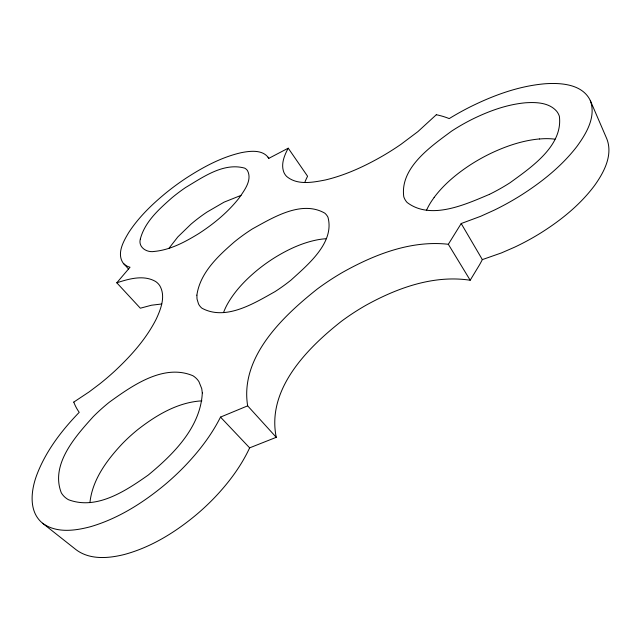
<?xml version="1.0" encoding="UTF-8"?>
<svg xmlns="http://www.w3.org/2000/svg" width="641" height="641" viewBox="0 0 641 641"><rect width="100%" height="100%" fill="white"/><g stroke="black" fill="none" stroke-linecap="round" stroke-linejoin="round"><path stroke-width="0.96" d="M89.94 502.632C92.328 479.58 107.031 459.958 122.431 443.588A152.037 128.793 -29.8 0 1 137.967 429.454C156.396 415.112 177.974 402.179 201.875 400.857M436.329 114.731A84.179 71.303 -29.8 0 1 449.213 118.593A240.495 203.726 -29.8 0 1 470.302 106.839C493.794 95.205 518.986 85.958 545.275 83.747C561.228 82.681 582.381 84.131 590.289 100.501L606.843 138.897C613.157 155.178 603.926 172.421 594.576 185.489C580.105 204.888 560.931 220.296 540.547 233.092A217.539 184.279 -29.8 0 1 514.555 247.21L501.406 252.931L482.344 259.605A214.799 181.964 -29.8 0 1 479.612 264.677L470.19 280.237C433.877 274.709 397.508 287.825 366.123 305.172A207.139 175.474 -29.8 0 0 341.461 321.261C307.079 348.303 266.432 389.44 276.263 437.314L249.637 447.859C241.2 466.031 229.045 482.264 215.352 496.799A208.798 176.876 -29.8 0 1 196.883 514.25C175.602 532.086 151.34 547.198 124.346 554.497C108.601 558.423 89.908 560.074 76.151 549.762L42.554 523.216C28.492 511.71 30.96 490.95 36.505 475.702C45.471 451.552 61.44 430.696 79.22 412.339A60.839 51.536 -29.8 0 1 73.771 402.099M276.263 437.314L247.658 405.849L220.504 417.099C211.266 435.527 198.446 451.945 184.183 466.744A230.335 195.12 -29.8 0 1 164.945 484.636C142.951 502.897 118.168 518.609 90.549 526.694C75.029 530.828 56.368 533.384 42.554 523.216M304.796 182.437A57.057 48.339 -29.8 0 1 307.584 176.251L288.234 148.191C284.364 155.378 280.686 164.192 283.867 172.309A18.589 15.745 -29.8 0 0 286.687 176.475C297.384 185.505 312.92 182.381 325.468 179.953C345.755 175.097 364.865 166.219 382.877 155.835A238.7 202.203 -29.8 0 0 401.082 144.249L417.868 131.645L436.337 114.715M590.289 100.501C596.386 116.878 586.203 133.769 576.788 146.629C561.54 166.339 541.765 182.084 520.829 195.385A240.119 203.413 -29.8 0 1 494.131 210.2L480.662 216.297L461.2 223.533L448.331 244.277C411.097 240.095 374.512 254.445 342.598 272.361A228.565 193.622 -29.8 0 0 317.263 289.027C282.705 316.462 239.71 357.253 247.658 405.849M168.928 248.347L177.845 236.906L190.922 224.23A143.648 121.686 -29.8 0 1 207.059 212.035L224.11 202.139L241.064 195.369M434.109 197.46C443.884 184.376 456.648 173.823 470.238 164.921A158.119 133.945 -29.8 0 1 491.623 152.983C506.727 145.892 522.848 140.459 539.546 138.937M161.732 303.986L151.46 305.228L140.331 308.209L116.79 282.793L130.027 267.241A17.555 14.871 -29.8 0 1 123.368 263.427C116.325 253.66 123.521 241.208 128.817 232.395C138.672 217.307 151.765 204.631 165.602 193.213A218.501 185.097 -29.8 0 1 186.194 178.086C203.197 167.069 221.425 157.181 241.32 152.662C250.399 150.883 262.994 149.345 268.843 158.327M73.763 402.099L89.195 391.859L99.563 384.039A236.192 200.08 -29.8 0 0 114.587 371.219C130.884 356.019 146.1 339.081 156.228 319.074C160.891 309.01 165.883 296.254 159.801 285.734A20.336 17.227 -29.8 0 0 155.515 281.439C143.576 274.588 128.985 278.867 116.79 282.793M288.234 148.191L268.763 158.375L268.066 157.237M489.412 194.367C465.502 204.415 430.784 220.52 407.091 202.452A22.123 18.741 -29.8 0 1 403.774 196.771C399.784 167.646 431.225 146.236 451.617 131.117A174.592 147.903 -29.8 0 1 473.483 118.657C489.82 110.741 507.271 104.459 525.46 102.792C536.18 102.079 549.008 102.488 556.636 111.214A22.098 18.717 -29.8 0 1 559.369 116.293C563.143 145.916 530.956 167.477 510.132 182.685A174.777 148.055 -29.8 0 1 489.412 194.367M220.504 417.099L249.637 447.859M123.433 263.371L128.488 268.964M448.331 244.277L470.19 280.237M461.2 223.533L482.344 259.605M326.157 238.732A62.449 52.907 -29.8 0 0 315.228 240.279C300.741 243.444 287.176 249.942 274.62 257.706A144.481 122.391 -29.8 0 0 256.937 270.422C245.791 279.668 235.519 290.277 228.156 302.824A62.217 52.706 -29.8 0 0 223.589 312.423M539.538 139.001A68.042 57.642 -29.8 0 1 555.034 139.177M426.529 210.208A64.765 54.87 -29.8 0 1 434.157 197.484M196.883 295.148L197.019 298.986L198.526 303.954A18.685 15.833 -29.8 0 0 201.875 308.161C225.64 321.165 254.132 303.289 274.957 291.655A159.737 135.315 -29.8 0 0 291.166 279.981C307.736 264.789 334.866 242.691 327.96 217.219A18.677 15.825 -29.8 0 0 324.787 213.149C301.486 199.848 273.066 217.579 252.482 228.861A159.465 135.083 -29.8 0 0 234.366 241.913C218.108 256.047 200.088 272.737 196.883 295.148M202.308 392.917C200.537 427.395 173.374 454.293 148.247 475.053C125.9 490.742 96.647 510.444 68.387 499.676A25.432 21.546 -29.8 0 1 61.328 492.881C50.15 464.421 75.558 436.281 93.338 416.562A167.814 142.158 -29.8 0 1 109.427 402.131C132.262 385.65 163.687 363.343 192.925 375.746A25.36 21.482 -29.8 0 1 198.934 381.651L201.739 388.638L202.308 392.917M140.339 238.973C137.935 247.442 147.013 252.899 154.481 251.416C170.626 249.846 185.289 241.857 198.886 233.516C213.87 223.797 227.875 212.243 238.981 198.181C244.229 190.529 252.506 180.161 247.466 170.546A11.418 9.679 -29.8 0 0 244.686 168.142C223.549 162.229 202.917 177.237 185.553 187.541A159.401 135.035 -29.8 0 0 172.173 197.596C159.2 209.03 144.906 221.634 140.339 238.973"/></g></svg>
